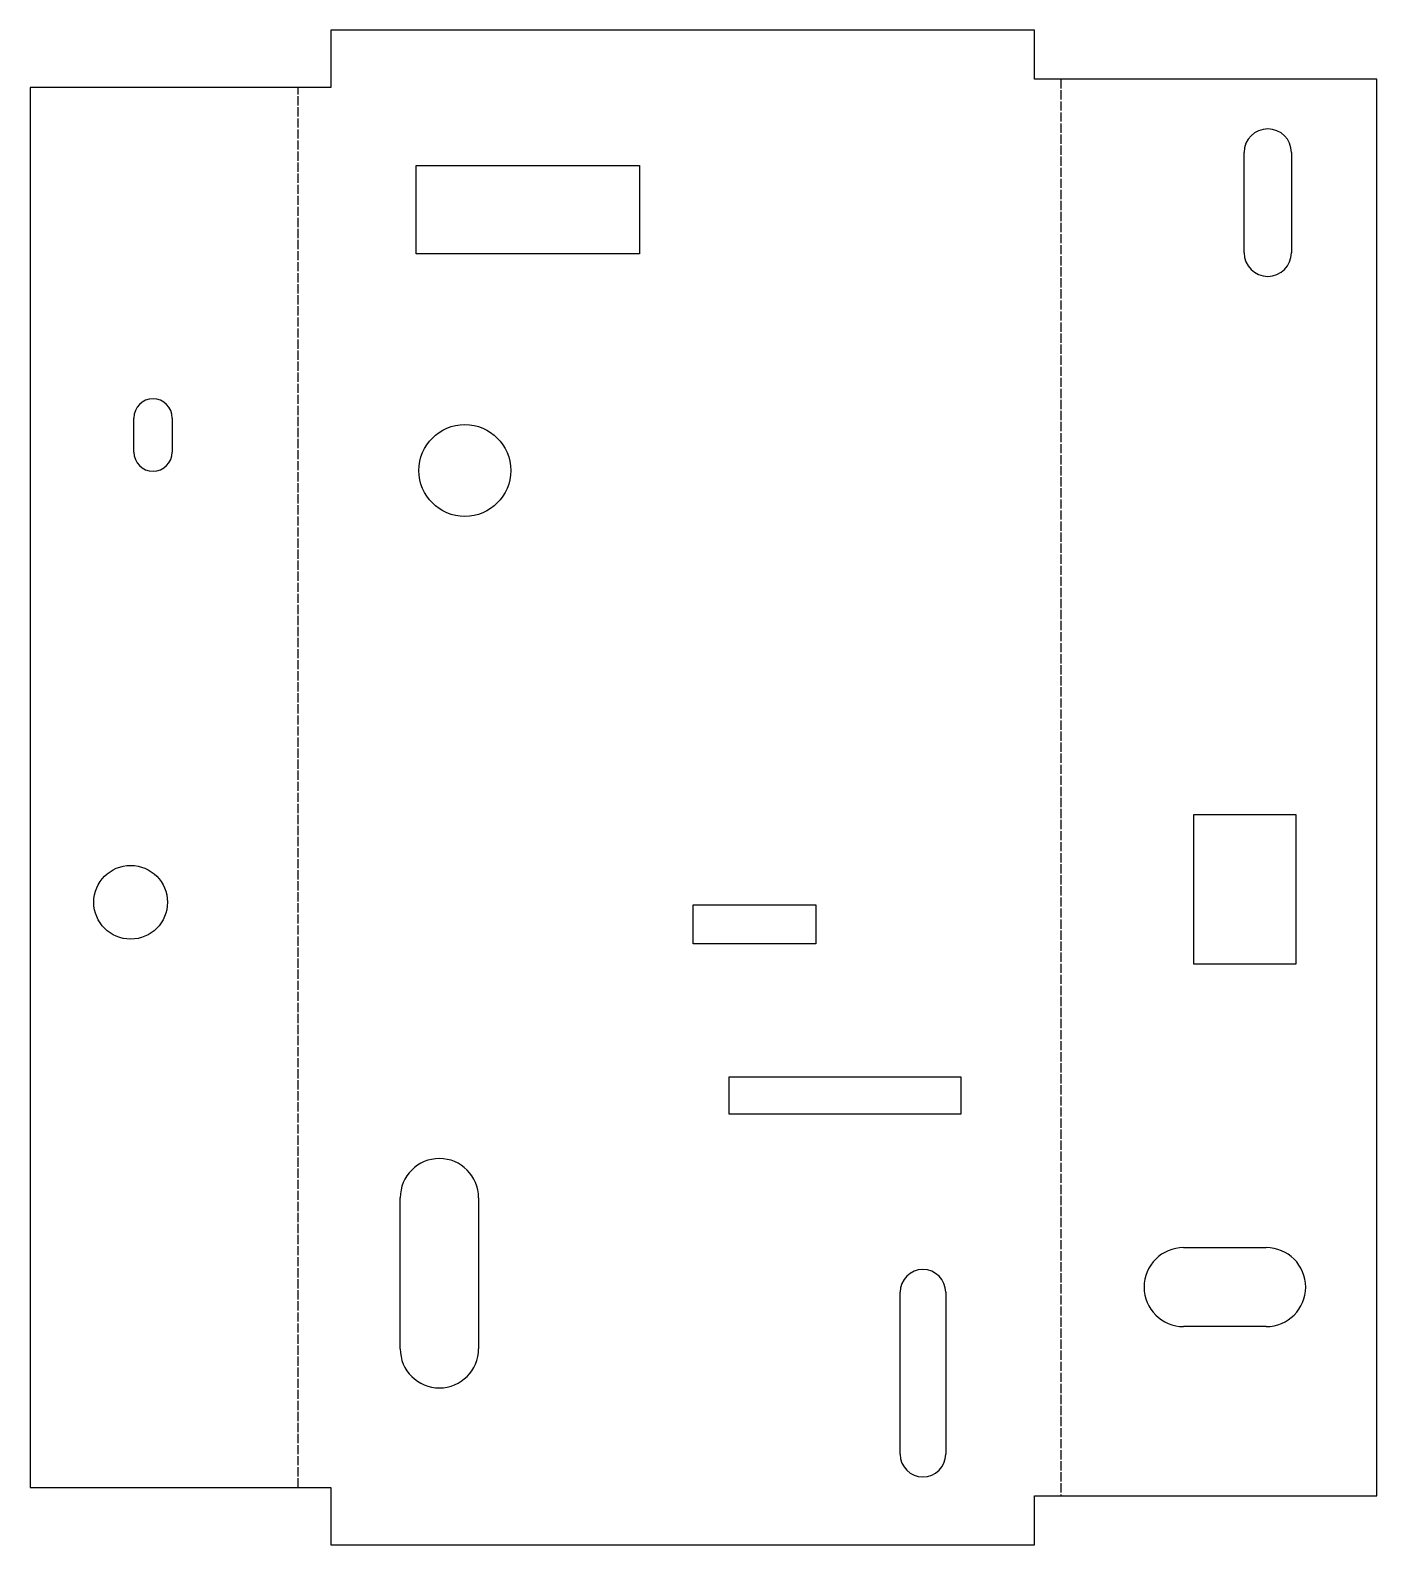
# Model space of a CAD drawing. Header units: millimetres. Extents: x -41 to 144, y 0 to 209.
import ezdxf

# ---------------------------------------------------------------- set-up
doc = ezdxf.new("R2010")
doc.units = ezdxf.units.MM
doc.linetypes.add('DASHED', pattern=[1.524, 1.27, -0.254])
doc.layers.add('BEND', color=7, linetype='Continuous')
doc.layers.add('CUT', color=7, linetype='Continuous')

msp = doc.modelspace()

# ---------------------------------------------------------------- linework, layer by layer
at = {"layer": 'BEND', "color": 3, "linetype": 'DASHED'}
for p, q in [((-4.52, 7.9), (-4.52, 200.86)), ((100.65, 202.01), (100.65, 6.75))]:
    msp.add_line(p, q, dxfattribs=at)
at = {"layer": 'CUT'}
for p, q in [((97.04, 208.76), (0, 208.76)), ((0, 208.76), (0, 200.86)), ((97.04, 202.01), (97.04, 208.76)), ((-41.44, 200.86), (-41.44, 7.9)), ((0, 200.86), (-41.44, 200.86)), ((144.21, 202.01), (97.04, 202.01)), ((144.21, 6.75), (144.21, 202.01)), ((11.79, 177.93), (11.79, 190.1)), ((11.79, 190.1), (42.55, 190.1)), ((42.55, 190.1), (42.55, 177.93)), ((125.93, 178.1), (125.93, 191.91)), ((132.44, 191.91), (132.44, 178.1)), ((42.55, 177.93), (11.79, 177.93)), ((-27.17, 150.62), (-27.17, 155.31)), ((-21.86, 155.31), (-21.86, 150.62)), ((118.98, 100.64), (133.05, 100.64)), ((118.98, 80.02), (118.98, 100.64)), ((133.05, 100.64), (133.05, 80.02)), ((49.97, 82.82), (49.97, 88.19)), ((49.97, 88.19), (66.86, 88.19)), ((66.86, 88.19), (66.86, 82.82)), ((66.86, 82.82), (49.97, 82.82)), ((133.05, 80.02), (118.98, 80.02)), ((54.94, 59.35), (54.94, 64.5)), ((54.94, 64.5), (86.85, 64.5)), ((86.85, 64.5), (86.85, 59.35)), ((86.85, 59.35), (54.94, 59.35)), ((9.57, 27.01), (9.57, 47.83)), ((20.37, 47.83), (20.37, 27.01)), ((117.59, 40.96), (128.97, 40.96)), ((78.5, 12.48), (78.5, 34.8)), ((84.78, 34.8), (84.78, 12.48)), ((128.97, 30.07), (117.59, 30.07)), ((-41.44, 7.9), (0, 7.9)), ((0, 7.9), (0, 0)), ((97.04, 0), (97.04, 6.75)), ((97.04, 6.75), (144.21, 6.75)), ((0, 0), (97.04, 0))]:
    msp.add_line(p, q, dxfattribs=at)
for centre, radius in [((18.48, 148.08), 6.33), ((-27.6, 88.56), 5.08)]:
    msp.add_circle(centre, radius, dxfattribs=at)
for centre, radius, start, end in [((129.19, 191.91), 3.26, 0, 180), ((129.19, 178.1), 3.26, 180, 0), ((-24.51, 155.31), 2.65, 0, 180), ((-24.51, 150.62), 2.65, 180, 0), ((14.97, 47.83), 5.4, 0, 180), ((117.59, 35.51), 5.45, 90, -90), ((128.97, 35.51), 5.45, -90, 90), ((81.64, 34.8), 3.14, 0, 180), ((14.97, 27.01), 5.4, 180, 0), ((81.64, 12.48), 3.14, 180, 0)]:
    msp.add_arc(centre, radius, start, end, dxfattribs=at)

doc.saveas('drawing.dxf')
